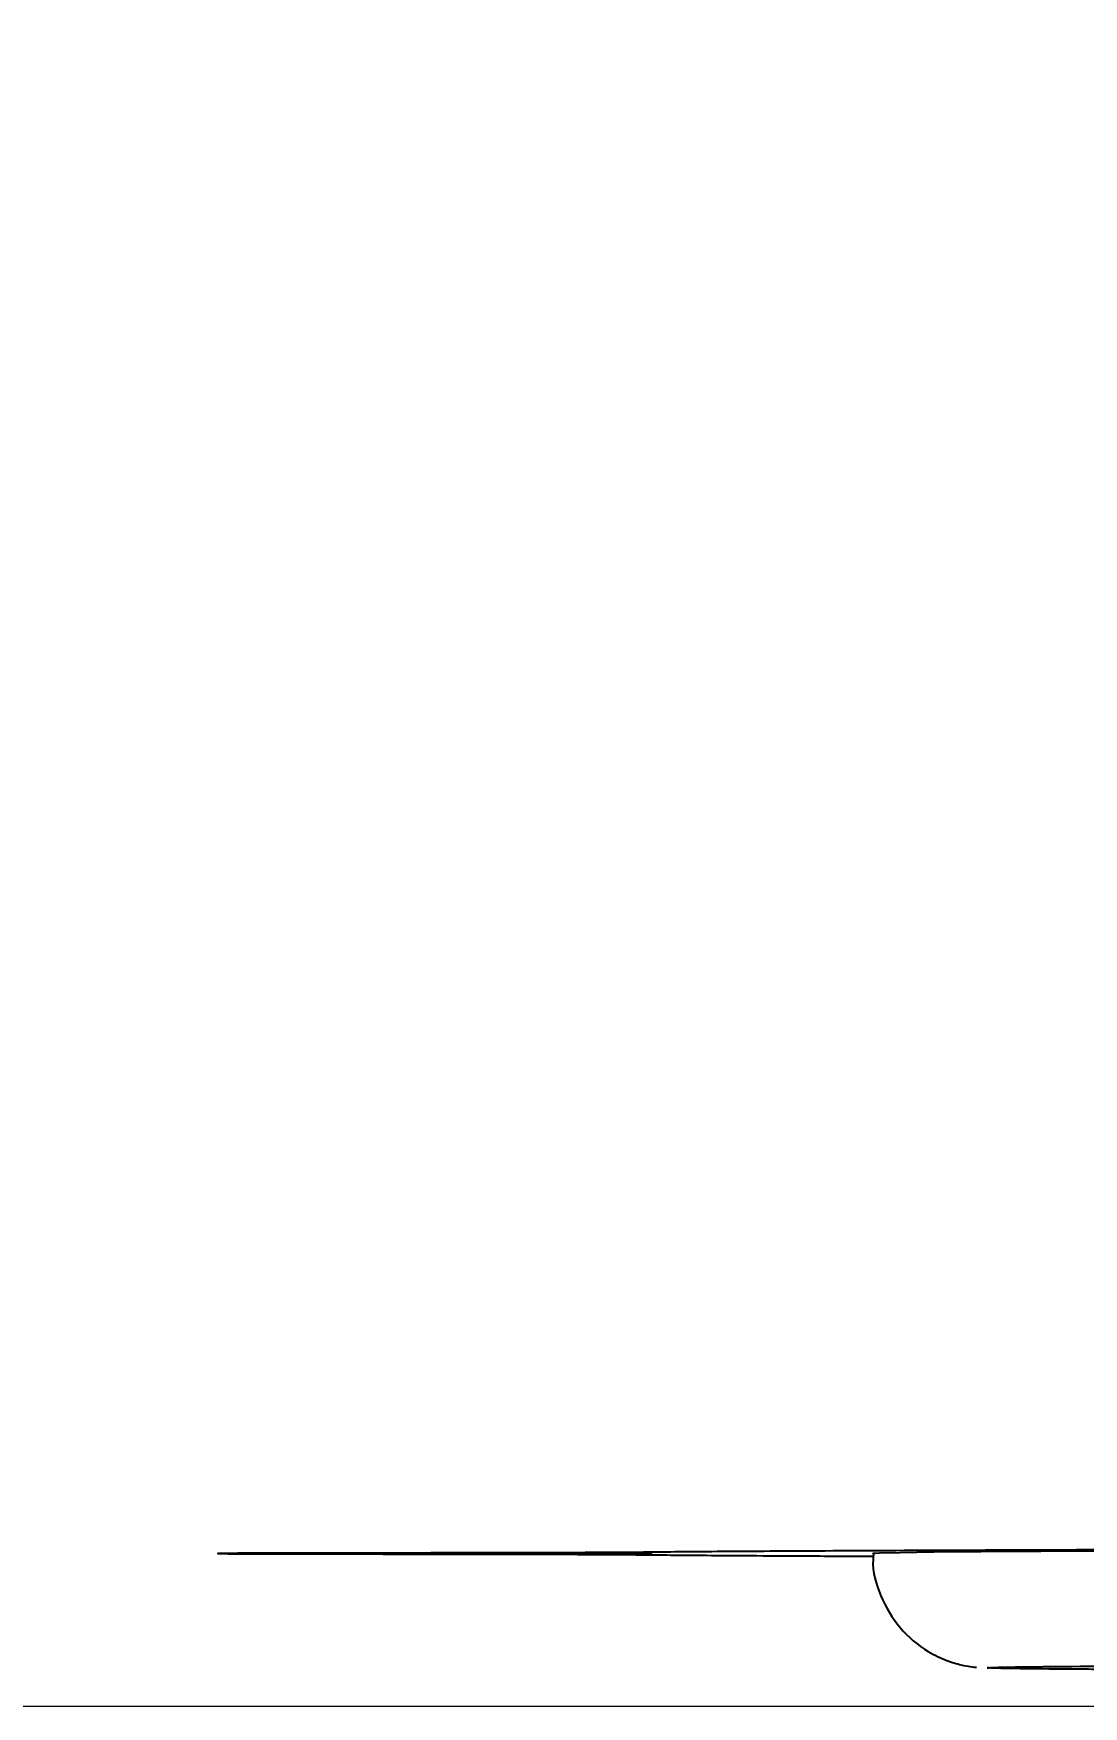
# Model space of a CAD drawing. Header units: millimetres. Extents: x 5659 to 7608, y 3628 to 5007.
# Drawn here: x 6385.64 to 6413.22, y 3722.02 to 3765.94 of the extents above; entities that cross this region are included whole.
import ezdxf

# ---------------------------------------------------------------- set-up
doc = ezdxf.new("R2010")
doc.units = ezdxf.units.MM
doc.layers.add('AM_5', color=3, linetype='Continuous', lineweight=25)
doc.styles.add('SLDTEXTSTYLE1', font='txt.shx', dxfattribs={"width": 0.7, "bigfont": 'gbcbig.shx'})
doc.dimstyles.new('SLDDIMSTYLE12$0', dxfattribs={"dimtxt": 12, "dimasz": 10, "dimexe": 0, "dimexo": 0.0625, "dimgap": 0.875, "dimtad": 1, "dimdec": 1, "dimlfac": 1.8, "dimrnd": 1e-09, "dimzin": 12, "dimdsep": 46, "dimtxsty": 'SLDTEXTSTYLE1', "dimcen": 0.09, "dimdle": 8.16, "dimclrd": 3, "dimclre": 3, "dimadec": 0, "dimazin": 3, "dimtfac": 1, "dimtdec": 1, "dimtofl": 0, "dimtmove": 0, "dimatfit": 3, "dimfxl": 0, "dimfrac": 2, "dimtolj": 1, "dimlwd": 5, "dimlwe": 5, "dimarcsym": 0})

# ---------------------------------------------------------------- blocks, each defined once
blk = doc.blocks.new('*D75')
at = {"layer": 'AM_5', "color": 3, "lineweight": 5, "transparency": 16777216}
blk.add_line((6414.823, 3767.089), (6285.37, 3767.089), dxfattribs=at)
at = {"layer": 'AM_5', "color": 3, "linetype": 'Continuous', "lineweight": 5, "transparency": 16777216}
for p, q in [((6285.37, 3757.089), (6285.37, 3732.017)), ((6413.928, 3722.017), (6285.37, 3722.017))]:
    blk.add_line(p, q, dxfattribs=at)
at = {"layer": 'AM_5', "color": 3, "transparency": 16777216}
for points in [[(6283.703, 3757.089), (6287.036, 3757.089), (6285.37, 3767.089)], [(6283.703, 3732.017), (6287.036, 3732.017), (6285.37, 3722.017)]]:
    blk.add_solid(points, dxfattribs=at)
at = {"layer": 'Defpoints', "color": 0, "transparency": 16777216}
for p in [(6414.885, 3767.089), (6285.37, 3722.017), (6413.99, 3722.017)]:
    blk.add_point(p, dxfattribs=at)
at = {"layer": 'AM_5', "color": 0, "transparency": 16777216, "insert": (6278.495, 3744.553), "char_height": 12, "attachment_point": 5, "rotation": 90, "style": 'SLDTEXTSTYLE1'}
blk.add_mtext('\\A1;45', dxfattribs=at)

msp = doc.modelspace()

# ---------------------------------------------------------------- linework, layer by layer
at = {"color": 7, "linetype": 'Continuous', "lineweight": 25}
msp.add_line((6410.685, 3723.034), (6410.74, 3723.037), dxfattribs=at)
at = {"color": 7, "linetype": 'Continuous', "lineweight": 25, "flags": 128}
for points in [[(6462.924, 3726.183), (6458.053, 3726.18), (6453.287, 3726.177), (6448.651, 3726.172), (6444.166, 3726.167), (6439.856, 3726.162), (6435.742, 3726.156), (6431.845, 3726.149), (6428.183, 3726.141), (6424.775, 3726.133), (6421.639, 3726.125), (6418.789, 3726.116), (6416.24, 3726.107), (6414.004, 3726.097), (6412.094, 3726.087), (6410.517, 3726.077), (6409.283, 3726.066), (6408.397, 3726.056), (6407.863, 3726.045), (6407.685, 3726.034), (6407.685, 3726.034)], [(6401.885, 3726.034), (6401.708, 3726.031), (6401.189, 3726.029), (6400.362, 3726.026), (6399.285, 3726.025), (6398.031, 3726.023), (6396.685, 3726.023), (6395.339, 3726.023), (6394.085, 3726.025), (6393.008, 3726.026), (6392.182, 3726.029), (6391.662, 3726.031), (6391.485, 3726.034), (6391.662, 3726.037), (6392.182, 3726.04), (6393.008, 3726.042), (6394.085, 3726.044), (6395.339, 3726.045), (6396.685, 3726.045), (6398.031, 3726.045), (6399.285, 3726.044), (6400.362, 3726.042), (6401.189, 3726.04), (6401.708, 3726.037), (6401.885, 3726.034)], [(6394.505, 3726.022), (6394.437, 3726.041), (6394.43, 3726.044)], [(6401.46, 3726.004), (6401.268, 3726.023), (6401.199, 3726.04)]]:
    msp.add_lwpolyline(points, dxfattribs=at)
at = {"color": 7, "linetype": 'Continuous', "lineweight": 25}
for points, knots in [([(6465.052, 3726.2), (6462.556, 3726.199), (6457.518, 3726.197), (6450.141, 3726.192), (6442.899, 3726.185), (6435.92, 3726.176), (6429.317, 3726.166), (6423.223, 3726.154), (6417.731, 3726.141), (6412.919, 3726.127), (6408.857, 3726.112), (6405.587, 3726.096), (6403.049, 3726.081), (6401.986, 3726.07), (6401.46, 3726.064)], [0, 0, 0, 0, 0.079959, 0.161371, 0.244142, 0.328893, 0.414217, 0.5, 0.585778, 0.671102, 0.755858, 0.838624, 0.920039, 1, 1, 1, 1]), ([(6394.505, 3726.047), (6393.951, 3726.046), (6392.818, 3726.045), (6391.508, 3726.042), (6390.671, 3726.038), (6390.395, 3726.034), (6390.671, 3726.03), (6391.508, 3726.027), (6392.818, 3726.024), (6393.951, 3726.022), (6394.505, 3726.022)], [0, 0, 0, 0, 0.122089, 0.25, 0.377911, 0.5, 0.622089, 0.75, 0.877911, 1, 1, 1, 1]), ([(6401.46, 3726.064), (6401.226, 3726.062), (6400.751, 3726.059), (6399.166, 3726.053), (6397.075, 3726.049), (6395.352, 3726.047), (6394.505, 3726.047)], [0, 0, 0, 0, 0.245796, 0.5, 0.754204, 1, 1, 1, 1]), ([(6394.505, 3726.022), (6395.352, 3726.021), (6397.075, 3726.019), (6399.166, 3726.015), (6400.751, 3726.01), (6401.226, 3726.006), (6401.46, 3726.004)], [0, 0, 0, 0, 0.245796, 0.5, 0.754204, 1, 1, 1, 1]), ([(6401.46, 3726.004), (6401.992, 3725.999), (6403.065, 3725.988), (6405.2, 3725.974), (6407.004, 3725.966), (6407.699, 3725.963)], [0, 0, 0, 0, 0.376395, 0.759633, 1, 1, 1, 1]), ([(6407.707, 3726.032), (6407.7, 3725.98), (6407.651, 3725.606), (6407.867, 3724.904), (6408.354, 3724.056), (6409.01, 3723.506), (6409.597, 3723.224), (6410.009, 3723.105), (6410.293, 3723.056), (6410.363, 3723.05), (6410.405, 3723.047)], [0, 0, 0, 0, 0.030661, 0.221524, 0.412563, 0.604262, 0.714262, 0.802035, 0.882755, 1, 1, 1, 1]), ([(6410.74, 3723.037), (6410.787, 3723.04), (6410.894, 3723.048), (6411.764, 3723.061), (6413.245, 3723.075), (6415.42, 3723.088), (6418.25, 3723.102), (6421.764, 3723.115), (6425.918, 3723.127), (6430.662, 3723.138), (6435.923, 3723.148), (6441.615, 3723.157), (6447.638, 3723.164), (6453.861, 3723.171), (6460.227, 3723.175), (6466.579, 3723.178), (6472.918, 3723.18), (6479.185, 3723.181), (6485.452, 3723.18), (6491.791, 3723.178), (6498.144, 3723.175), (6504.509, 3723.171), (6510.733, 3723.164), (6516.755, 3723.157), (6522.447, 3723.148), (6527.708, 3723.138), (6532.452, 3723.127), (6536.606, 3723.115), (6540.12, 3723.102), (6542.95, 3723.088), (6545.126, 3723.075), (6546.607, 3723.061), (6547.478, 3723.048), (6547.585, 3723.04), (6547.633, 3723.037)], [0, 0, 0, 0, 0.023828, 0.053273, 0.084485, 0.115699, 0.147957, 0.180726, 0.213842, 0.247136, 0.28043, 0.313546, 0.346314, 0.378573, 0.409785, 0.440999, 0.470442, 0.499888, 0.529332, 0.558778, 0.58999, 0.621203, 0.653462, 0.68623, 0.719347, 0.752641, 0.785934, 0.819051, 0.851819, 0.884078, 0.915289, 0.946503, 0.975948, 1, 1, 1, 1]), ([(6413.99, 3722.99), (6413.771, 3722.991), (6412.816, 3722.997), (6411.786, 3723.007), (6410.843, 3723.021), (6410.738, 3723.03), (6410.685, 3723.034)], [0, 0, 0, 0, 0.093549, 0.407564, 0.703776, 1, 1, 1, 1])]:
    msp.add_open_spline(points, degree=3, knots=knots, dxfattribs=at)

# ---------------------------------------------------------------- dimensions: what is measured, and where the dimension line sits
at = {"layer": 'AM_5'}
dim = msp.add_linear_dim(base=(6285.37, 3722.017), p1=(6414.885, 3767.089), p2=(6413.99, 3722.017), angle=90, text='45', dimstyle='SLDDIMSTYLE12$0', override={"dimlfac": 1, "dimpost": ''}, dxfattribs=at)
dim.commit()
dim.dimension.update_dxf_attribs({"geometry": '*D75', "text_midpoint": (6278.495, 3744.553)})

doc.saveas('drawing.dxf')
